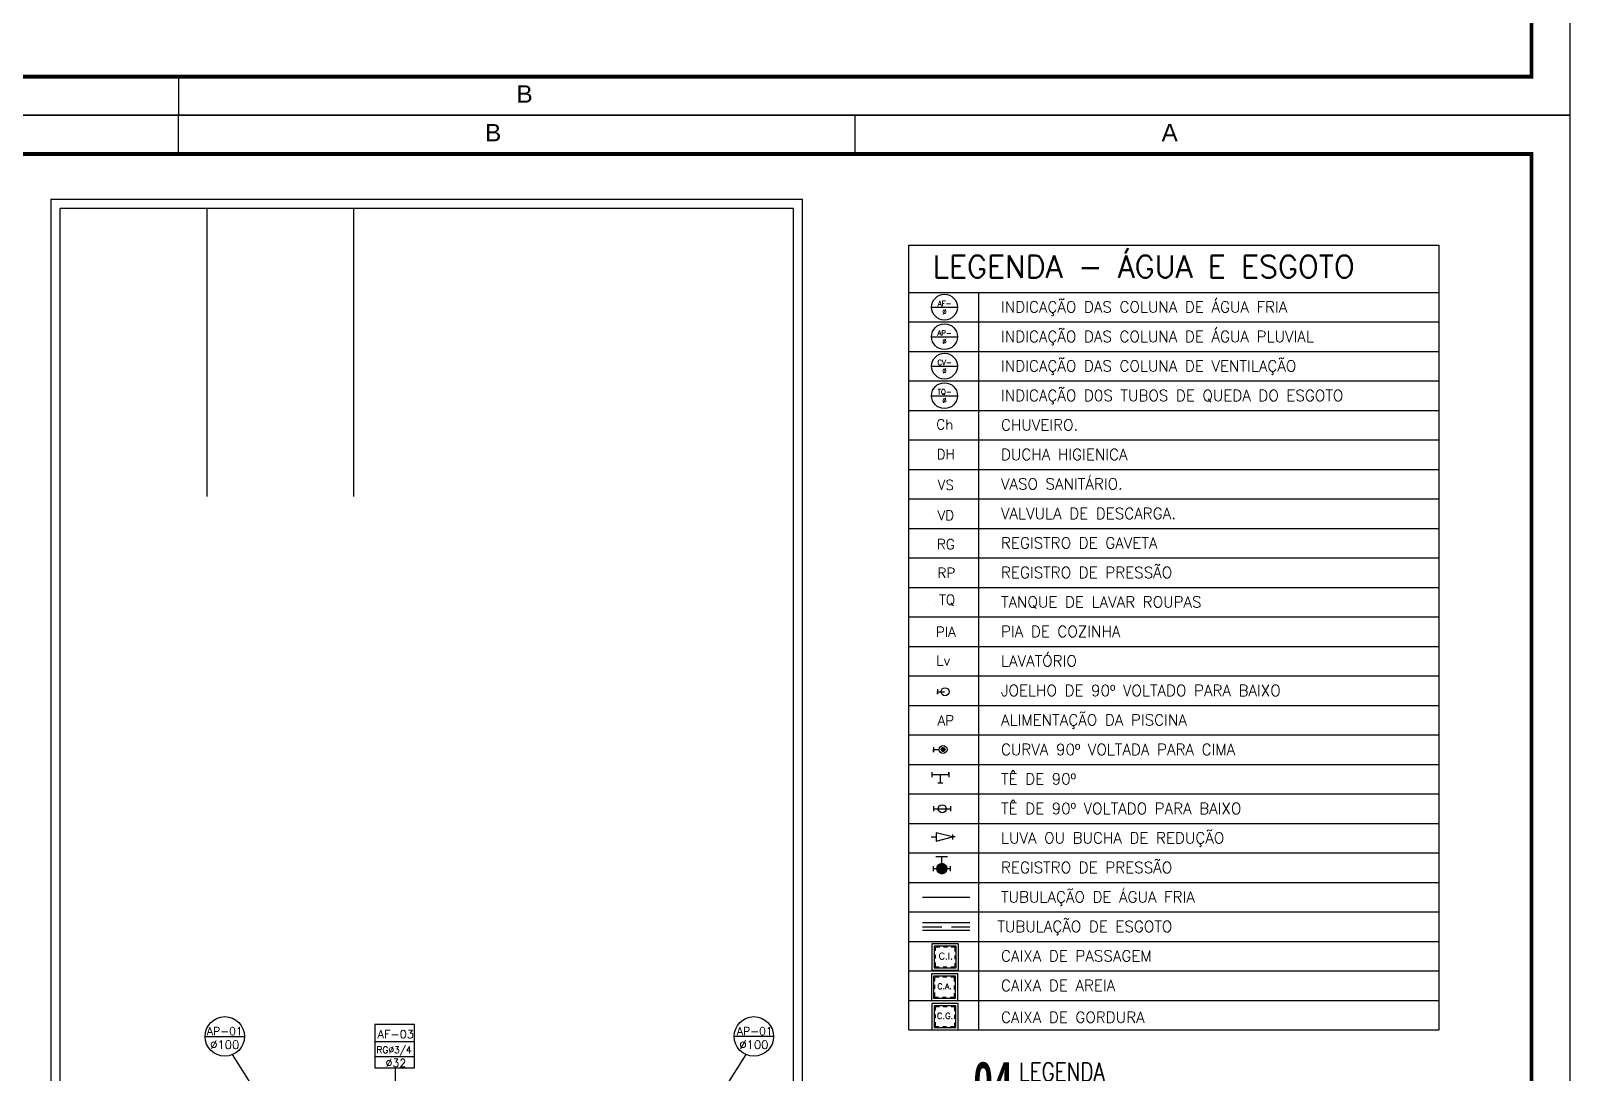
# Model space of a CAD drawing. Header units: millimetres. Extents: x 5512 to 5596, y 903 to 1082.
# Drawn here: x 5556.13 to 5595.95, y 997.34 to 1024.31 of the extents above; entities that cross this region are included whole.
import ezdxf
from ezdxf.enums import TextEntityAlignment as Align

# ---------------------------------------------------------------- set-up
doc = ezdxf.new("R2010")
doc.units = ezdxf.units.MM
doc.linetypes.add('HIDDEN', pattern=[0.375, 0.25, -0.125])
doc.linetypes.add('HIDDENX2', pattern=[0.75, 0.5, -0.25])
for name, color, linetype in [('0-COTAS', 8, 'Continuous'), ('A-PEN-C', 4, 'Continuous'), ('Eixo', 4, 'HIDDENX2'), ('HIDROGRAFIA', 4, 'Continuous'), ("LINHA - PROJETU'S", 1, 'Continuous'), ("PRANCHA - PROJETU'S", 7, 'Continuous'), ('Prumadas_L', 1, 'Continuous'), ('Prumadas_Q', 3, 'Continuous'), ('Prumadas_T', 2, 'Continuous'), ('TUBULAÇÃO_ESGOTO', 5, 'Continuous'), ('TUBULAÇÃO_HIDRÁULICA', 5, 'Continuous'), ('TXT_0', 7, 'Continuous'), ('TXT_1', 2, 'Continuous'), ('TXT_2', 6, 'Continuous')]:
    doc.layers.add(name, color=color, linetype=linetype)
doc.styles.add('ADITIVOCAD', font='ROMANS.shx')
doc.styles.add('ARIAL', font='arial.ttf', dxfattribs={"height": 2})
doc.styles.add('R80', font='simplex.shx', dxfattribs={"height": 12})
doc.styles.add('REG140', font='romans.shx', dxfattribs={"width": 0.8, "height": 0.35})
doc.styles.add('REG80', font='romans.shx', dxfattribs={"width": 0.8, "height": 0.1})
doc.styles.add('ROMANS', font='romans__.ttf', dxfattribs={"height": 0.1})
doc.styles.add('SANSSERIF2', font='sanssb__.ttf', dxfattribs={"width": 0.8})
doc.styles.get("Standard").update_dxf_attribs({"font": 'arial.ttf'})

# ---------------------------------------------------------------- blocks, each defined once
blk = doc.blocks.new('ADFSGASDFG')
at = {"layer": "PRANCHA - PROJETU'S", "color": 1}
for p, q in [((360.678, 107.346), (276.578, 107.346)), ((360.678, 47.946), (360.678, 107.346)), ((276.578, 47.946), (360.678, 47.946))]:
    blk.add_line(p, q, dxfattribs=at)
at = {"layer": "PRANCHA - PROJETU'S", "color": 4, "const_width": 0.1}
blk.add_lwpolyline([(279.078, 106.346), (359.678, 106.346), (359.678, 48.946), (279.078, 48.946)], close=True, dxfattribs=at)
blk = doc.blocks.new('CRBODADOSÇ')
at = {"layer": "PRANCHA - PROJETU'S", "color": 3}
blk.add_line((164.825, 196.917), (165.288, 196.917), dxfattribs=at)
at = {"layer": "PRANCHA - PROJETU'S", "color": 3, "style": 'REG80', "width": 0.8}
for s, p in [('ESCALA', (163.548, 196.799)), ('1', (165.407, 196.799)), (':', (165.829, 196.842))]:
    blk.add_text(s, height=0.27, dxfattribs=at).set_placement(p)
at = {"layer": "PRANCHA - PROJETU'S", "color": 2, "style": 'REG140', "width": 0.8}
for tag, p in [('PROJETO', (163.521, 198.067)), ('DESENHO', (163.516, 197.395))]:
    blk.add_attdef(tag, p, '', height=0.472, dxfattribs=at)
at = {"layer": "PRANCHA - PROJETU'S", "style": 'SANSSERIF2', "width": 0.6}
blk.add_attdef('00', text='', height=1.08, dxfattribs=at).set_placement((162.84, 196.795), align=Align.CENTER)
at = {"layer": "PRANCHA - PROJETU'S", "color": 3, "style": 'REG80', "width": 0.8}
blk.add_attdef('ESCALA', (166.075, 196.813), '', height=0.27, dxfattribs=at)
blk = doc.blocks.new('Adh_Afn')
blk.add_line((-0.25, 0), (0.25, 0))
blk.add_circle((0, 0), 0.25)
at = {"flags": 8}
for tag, p in [('$AF', (0, 0.07)), ('$DIAM', (0, -0.091))]:
    blk.add_attdef(tag, text='', height=0.1, dxfattribs=at).set_placement(p, align=Align.MIDDLE)
blk = doc.blocks.new('ADH_HIUTILIZ1')
blk.add_line((0.12, 0), (0.12, 0))
at = {"flags": 8}
blk.add_attdef('$N', text='', height=0.09, dxfattribs=at).set_placement((0.226, 0.042), align=Align.MIDDLE)
blk = doc.blocks.new('Adh_cx_j90b')
blk.add_lwpolyline([(-0.068, 0.022), (-0.068, -0.022), (-0.068, 0), (-0.006, 0)])
blk.add_circle((0, 0), 0.0359)
blk = doc.blocks.new('Adh_cx_c90c')
h = blk.add_hatch()
h.set_pattern_fill('_U', color=256, scale=0.002, angle=45, style=0, double=1, pattern_type=0)
h.set_pattern_definition([(45, (-6.0733674, -5.0413484), (-0.00141421356, 0.00141421356), []), (135, (-6.0733674, -5.0413484), (-0.00141421356, -0.00141421356), [])])
h.paths.add_polyline_path([(-0.017, 0, 1), (0.017, 0, 1)])
blk.add_lwpolyline([(-0.088, 0.022), (-0.088, -0.023), (-0.088, 0), (-0.036, 0)])
for radius in [0.0359, 0.017]:
    blk.add_circle((0, 0), radius)
blk = doc.blocks.new('Adh_cx_te90')
for p, q in [((-0.075, -0.0225), (-0.075, 0.0225)), ((0.075, 0), (-0.075, 0)), ((0, -0.075), (0, 0)), ((0.075, 0), (0.075, 0.0225)), ((0.075, 0.0225), (0.075, -0.0225)), ((-0.0225, -0.075), (0.0225, -0.075))]:
    blk.add_line(p, q)
blk = doc.blocks.new('Adh_cx_te90b')
for p, q in [((-0.078, 0.0225), (-0.078, -0.0225)), ((-0.078, 0), (0.078, 0)), ((0.078, -0.0225), (0.078, 0.0225))]:
    blk.add_line(p, q)
blk.add_circle((0, 0), 0.0359)
blk = doc.blocks.new('Adh_cx_lvr')
for p, q in [((0, 0), (-0.15, 0.0375)), ((-0.15, 0.0375), (-0.15, -0.0375)), ((-0.15, -0.0375), (0, 0)), ((0, 0.0225), (0, -0.0225)), ((-0.195, 0), (-0.15, 0)), ((0.0225, 0), (0, 0))]:
    blk.add_line(p, q)
blk = doc.blocks.new('Adh_acs_rg')
h = blk.add_hatch()
h.set_pattern_fill('_U', color=256, scale=0.002, angle=45, style=0, double=1)
h.set_pattern_definition([(45, (-7.4131718, -5.1711377), (-0.00141421356, 0.00141421356), []), (135, (-7.4131718, -5.1711377), (-0.00141421356, -0.00141421356), [])])
h.paths.add_polyline_path([(-0.046, 0, 1), (0.046, 0, 1)])
for p, q in [((-0.078, 0.022), (-0.078, -0.022)), ((0.053, 0.108), (-0.053, 0.108)), ((0, 0.046), (0, 0.108)), ((0.078, -0.022), (0.078, 0.022)), ((-0.078, 0), (-0.046, 0)), ((0.046, 0), (0.078, 0))]:
    blk.add_line(p, q)
blk.add_circle((0, 0), 0.046)
blk = doc.blocks.new('Adhs_RefTbl')
at = {"color": 0, "linetype": 'ByBlock', "ltscale": 0.5}
blk.add_line((-0.321, 0), (0.321, 0), dxfattribs=at)
blk = doc.blocks.new('inp_cx')
for p, q in [((40, 40), (-40, 40)), ((-40, 40), (-40, -40)), ((40, -40), (40, 40)), ((-40, -40), (40, -40))]:
    blk.add_line(p, q)
at = {"color": 1, "linetype": 'Continuous', "ltscale": 0.5}
for p, q in [((33, 33), (-33, 33)), ((-33, 33), (-33, -33)), ((33, -33), (33, 33)), ((-33, -33), (33, -33))]:
    blk.add_line(p, q, dxfattribs=at)
at = {"color": 1, "linetype": 'HIDDEN', "ltscale": 0.5}
for p, q in [((30, 30), (-30, 30)), ((-30, 30), (-30, -30)), ((30, -30), (30, 30)), ((-30, -30), (30, -30))]:
    blk.add_line(p, q, dxfattribs=at)
at = {"style": 'R80'}
blk.add_text('C.I.', height=20.59, dxfattribs=at).set_placement((-19.6, -7.5))
blk = doc.blocks.new('_cxgordu')
for p, q in [((40, 40), (-40, 40)), ((-40, 40), (-40, -40)), ((40, -40), (40, 40)), ((-40, -40), (40, -40))]:
    blk.add_line(p, q)
at = {"color": 1, "linetype": 'Continuous', "ltscale": 0.5}
for p, q in [((33, 33), (-33, 33)), ((-33, 33), (-33, -33)), ((33, -33), (33, 33)), ((-33, -33), (33, -33))]:
    blk.add_line(p, q, dxfattribs=at)
at = {"color": 1, "linetype": 'HIDDEN', "ltscale": 0.5}
for p, q in [((30, 30), (-30, 30)), ((-30, 30), (-30, -30)), ((30, -30), (30, 30)), ((-30, -30), (30, -30))]:
    blk.add_line(p, q, dxfattribs=at)
at = {"style": 'R80'}
blk.add_text('C.G.', height=18.48, dxfattribs=at).set_placement((-24.3, -6.9))
blk = doc.blocks.new('_cxareia')
for p, q in [((40, 40), (-40, 40)), ((-40, 40), (-40, -40)), ((40, -40), (40, 40)), ((-40, -40), (40, -40))]:
    blk.add_line(p, q)
at = {"color": 1, "linetype": 'Continuous', "ltscale": 0.5}
for p, q in [((33, 33), (-33, 33)), ((-33, 33), (-33, -33)), ((33, -33), (33, 33)), ((-33, -33), (33, -33))]:
    blk.add_line(p, q, dxfattribs=at)
at = {"color": 1, "linetype": 'HIDDEN', "ltscale": 0.5}
for p, q in [((30, 30), (-30, 30)), ((-30, 30), (-30, -30)), ((30, -30), (30, 30)), ((-30, -30), (30, -30))]:
    blk.add_line(p, q, dxfattribs=at)
at = {"style": 'R80'}
blk.add_text('C.A.', height=17.28, dxfattribs=at).set_placement((-22, -6.1))

msp = doc.modelspace()

# ---------------------------------------------------------------- linework, layer by layer
at = {"layer": '0-COTAS'}
for p, q in [((5556.654, 1019.953), (5556.654, 971.354)), ((5556.654, 1019.953), (5576.094, 1019.953)), ((5576.094, 972.163), (5576.094, 1019.953)), ((5556.897, 976.457), (5556.897, 1019.71)), ((5575.851, 1019.71), (5556.897, 1019.71)), ((5560.687, 1019.71), (5560.687, 1012.258)), ((5564.478, 1019.71), (5564.478, 1012.258)), ((5575.851, 1019.71), (5575.851, 972.406))]:
    msp.add_line(p, q, dxfattribs=at)
at = {"layer": 'A-PEN-C'}
for p, q in [((5560.64, 998.297), (5561.661, 998.297)), ((5575.347, 998.297), (5574.326, 998.297)), ((5562.012, 996.774), (5561.349, 997.826)), ((5573.976, 996.774), (5574.638, 997.826))]:
    msp.add_line(p, q, dxfattribs=at)
for centre in [(5561.151, 998.297), (5574.837, 998.297)]:
    msp.add_circle(centre, 0.511, dxfattribs=at)
at = {"layer": 'Eixo'}
msp.add_line((5579.197, 1001.135), (5580.421, 1001.135), dxfattribs=at)
at = {"layer": "LINHA - PROJETU'S", "color": 1, "const_width": 0.03}
msp.add_lwpolyline([(5577.453, 1022.122), (5577.453, 1021.122)], dxfattribs=at)
at = {"layer": "PRANCHA - PROJETU'S", "color": 1}
for p in [(5559.953, 1023.122), (5559.953, 1021.122)]:
    msp.add_line(p, (5559.953, 1022.122), dxfattribs=at)
msp.add_lwpolyline([(5594.953, 998.872), (5594.953, 1021.122), (5577.453, 1021.122)], dxfattribs=at)
at = {"layer": 'Prumadas_L'}
for p, q in [((5566.056, 998.157), (5565.034, 998.157)), ((5566.056, 997.765), (5565.034, 997.765)), ((5565.567, 996.952), (5565.567, 997.487))]:
    msp.add_line(p, q, dxfattribs=at)
at = {"layer": 'Prumadas_Q'}
for p, q in [((5566.056, 998.609), (5565.034, 998.609)), ((5565.034, 998.609), (5565.034, 997.487)), ((5566.056, 997.487), (5566.056, 998.609)), ((5565.034, 997.487), (5566.056, 997.487))]:
    msp.add_line(p, q, dxfattribs=at)
at = {"layer": 'TUBULAÇÃO_ESGOTO'}
for p, q in [((5580.422, 1001.23), (5579.197, 1001.231)), ((5580.421, 1001.039), (5579.197, 1001.04))]:
    msp.add_line(p, q, dxfattribs=at)
at = {"layer": 'TXT_1'}
for p, q in [((5578.844, 998.464), (5578.844, 1018.76)), ((5578.844, 1018.76), (5592.566, 1018.76)), ((5578.844, 998.464), (5578.844, 1018.76)), ((5592.566, 998.464), (5592.566, 1018.76)), ((5578.844, 1017.54), (5592.566, 1017.54)), ((5580.656, 998.464), (5580.656, 1017.54)), ((5578.844, 1016.777), (5592.566, 1016.777)), ((5578.844, 1016.014), (5592.566, 1016.014)), ((5578.844, 1015.251), (5592.566, 1015.251)), ((5578.844, 1014.488), (5592.566, 1014.488)), ((5578.844, 1013.725), (5592.566, 1013.725)), ((5578.844, 1012.962), (5592.566, 1012.962)), ((5578.844, 1012.199), (5592.566, 1012.199)), ((5578.844, 1011.436), (5592.566, 1011.436)), ((5578.844, 1010.673), (5592.566, 1010.673)), ((5578.844, 1009.91), (5592.566, 1009.91)), ((5578.844, 1009.147), (5592.566, 1009.147)), ((5578.844, 1008.384), (5592.566, 1008.384)), ((5578.844, 1007.621), (5592.566, 1007.621)), ((5578.844, 1006.858), (5592.566, 1006.858)), ((5578.844, 1006.095), (5592.566, 1006.095)), ((5578.844, 1006.095), (5592.566, 1006.095)), ((5578.844, 1005.332), (5592.566, 1005.332)), ((5578.844, 1004.569), (5592.566, 1004.569)), ((5578.844, 1003.806), (5592.566, 1003.806)), ((5578.844, 1003.043), (5592.566, 1003.043)), ((5578.844, 1002.279), (5592.566, 1002.279)), ((5578.844, 1002.279), (5592.566, 1002.279)), ((5578.844, 1001.516), (5592.566, 1001.516)), ((5578.844, 1000.753), (5592.566, 1000.753)), ((5578.844, 999.99), (5592.566, 999.99)), ((5578.844, 999.227), (5592.566, 999.227)), ((5578.844, 998.464), (5592.566, 998.464))]:
    msp.add_line(p, q, dxfattribs=at)

# ---------------------------------------------------------------- block references
at = {"layer": 'HIDROGRAFIA', "xscale": 0.008583775200052799, "yscale": 0.008583775199185364, "zscale": 0.008583775199171485}
for name, p in [('inp_cx', (5579.787, 1000.35)), ('_cxareia', (5579.771, 999.571)), ('_cxgordu', (5579.78, 998.808))]:
    msp.add_blockref(name, p, dxfattribs=at)
at = {"layer": "PRANCHA - PROJETU'S", "color": 1}
for p in [(5235.275, 974.176), (5235.275, 914.776)]:
    msp.add_blockref('ADFSGASDFG', p, dxfattribs=at)
at = {"layer": "PRANCHA - PROJETU'S"}
msp.add_blockref('CRBODADOSÇ', (5418.181, 799.75), dxfattribs=at).add_auto_attribs({'ESCALA': 'SEM ESCALA', 'DESENHO': 'LEGENDA', '00': '04'})
at = {"layer": 'TUBULAÇÃO_HIDRÁULICA', "xscale": 1.907505599815886, "yscale": 1.907505599815886, "zscale": 1.907505599815886}
msp.add_blockref('Adhs_RefTbl', (5579.809, 1001.898), dxfattribs=at)
at = {"layer": 'TXT_1'}
ref = msp.add_blockref('Adh_Afn', (5579.769, 1017.158), dxfattribs=dict(at, xscale=1.335253919870773, yscale=1.335253919870773, zscale=1.33525391987112))
ref.add_attrib('$AF', 'AF-', dxfattribs={"layer": '0', "height": 0.1335, "style": 'ADITIVOCAD', "flags": 8}).set_placement((5579.769, 1017.252), align=Align.MIDDLE)
ref.add_attrib('$DIAM', '%%C', dxfattribs={"layer": '0', "height": 0.1335, "style": 'ADITIVOCAD', "flags": 8}).set_placement((5579.769, 1017.037), align=Align.MIDDLE)
ref = msp.add_blockref('Adh_Afn', (5579.769, 1016.395), dxfattribs=dict(at, xscale=1.335253919870773, yscale=1.335253919870773, zscale=1.33525391987112))
ref.add_attrib('$AF', 'AP-', dxfattribs={"layer": '0', "height": 0.1335, "style": 'ADITIVOCAD', "flags": 8}).set_placement((5579.769, 1016.489), align=Align.MIDDLE)
ref.add_attrib('$DIAM', '%%C', dxfattribs={"layer": '0', "height": 0.1335, "style": 'ADITIVOCAD', "flags": 8}).set_placement((5579.769, 1016.274), align=Align.MIDDLE)
ref = msp.add_blockref('Adh_Afn', (5579.769, 1015.632), dxfattribs=dict(at, xscale=1.335253919870773, yscale=1.335253919870773, zscale=1.33525391987112))
ref.add_attrib('$AF', 'CV-', dxfattribs={"layer": '0', "height": 0.1335, "style": 'ADITIVOCAD', "flags": 8}).set_placement((5579.769, 1015.726), align=Align.MIDDLE)
ref.add_attrib('$DIAM', '%%C', dxfattribs={"layer": '0', "height": 0.1335, "style": 'ADITIVOCAD', "flags": 8}).set_placement((5579.769, 1015.511), align=Align.MIDDLE)
ref = msp.add_blockref('Adh_Afn', (5579.769, 1014.869), dxfattribs=dict(at, xscale=1.335253919870773, yscale=1.335253919870773, zscale=1.33525391987112))
ref.add_attrib('$AF', 'TQ-', dxfattribs={"layer": '0', "height": 0.1335, "style": 'ADITIVOCAD', "flags": 8}).set_placement((5579.769, 1014.963), align=Align.MIDDLE)
ref.add_attrib('$DIAM', '%%C', dxfattribs={"layer": '0', "height": 0.1335, "style": 'ADITIVOCAD', "flags": 8}).set_placement((5579.769, 1014.748), align=Align.MIDDLE)
ref = msp.add_blockref('ADH_HIUTILIZ1', (5579.129, 1014.003), dxfattribs=dict(at, xscale=2.861258399723829, yscale=2.861258399723829, zscale=2.861258399723829))
ref.add_attrib('$N', 'Ch', dxfattribs={"layer": '0', "height": 0.2575, "style": 'ADITIVOCAD', "flags": 8}).set_placement((5579.777, 1014.124), align=Align.MIDDLE)
ref = msp.add_blockref('ADH_HIUTILIZ1', (5579.155, 1013.235), dxfattribs=dict(at, xscale=2.861258399723829, yscale=2.861258399723829, zscale=2.861258399723829))
ref.add_attrib('$N', 'DH', dxfattribs={"layer": '0', "height": 0.2575, "style": 'ADITIVOCAD', "flags": 8}).set_placement((5579.802, 1013.356), align=Align.MIDDLE)
ref = msp.add_blockref('ADH_HIUTILIZ1', (5579.155, 1012.439), dxfattribs=dict(at, xscale=2.861258399723829, yscale=2.861258399723829, zscale=2.861258399723829))
ref.add_attrib('$N', 'VS', dxfattribs={"layer": '0', "height": 0.2575, "style": 'ADITIVOCAD', "flags": 8}).set_placement((5579.802, 1012.56), align=Align.MIDDLE)
ref = msp.add_blockref('ADH_HIUTILIZ1', (5579.155, 1011.654), dxfattribs=dict(at, xscale=2.861258399723829, yscale=2.861258399723829, zscale=2.861258399723829))
ref.add_attrib('$N', 'VD', dxfattribs={"layer": '0', "height": 0.2575, "style": 'ADITIVOCAD', "flags": 8}).set_placement((5579.802, 1011.774), align=Align.MIDDLE)
ref = msp.add_blockref('ADH_HIUTILIZ1', (5579.155, 1010.907), dxfattribs=dict(at, xscale=2.861258399723829, yscale=2.861258399723829, zscale=2.861258399723829))
ref.add_attrib('$N', 'RG', dxfattribs={"layer": '0', "height": 0.2575, "style": 'ADITIVOCAD', "flags": 8}).set_placement((5579.802, 1011.027), align=Align.MIDDLE)
ref = msp.add_blockref('ADH_HIUTILIZ1', (5579.17, 1010.163), dxfattribs=dict(at, xscale=2.861258399723829, yscale=2.861258399723829, zscale=2.861258399723829))
ref.add_attrib('$N', 'RP', dxfattribs={"layer": '0', "height": 0.2575, "style": 'ADITIVOCAD', "flags": 8}).set_placement((5579.817, 1010.284), align=Align.MIDDLE)
ref = msp.add_blockref('ADH_HIUTILIZ1', (5579.188, 1009.456), dxfattribs=dict(at, xscale=2.861258399723829, yscale=2.861258399723829, zscale=2.861258399723829))
ref.add_attrib('$N', 'TQ', dxfattribs={"layer": '0', "height": 0.2575, "style": 'ADITIVOCAD', "flags": 8}).set_placement((5579.835, 1009.577), align=Align.MIDDLE)
ref = msp.add_blockref('ADH_HIUTILIZ1', (5579.155, 1008.637), dxfattribs=dict(at, xscale=2.861258399723829, yscale=2.861258399723829, zscale=2.861258399723829))
ref.add_attrib('$N', 'PIA', dxfattribs={"layer": '0', "height": 0.2575, "style": 'ADITIVOCAD', "flags": 8}).set_placement((5579.802, 1008.758), align=Align.MIDDLE)
ref = msp.add_blockref('ADH_HIUTILIZ1', (5579.09, 1007.9), dxfattribs=dict(at, xscale=2.861258399723829, yscale=2.861258399723829, zscale=2.861258399723829))
ref.add_attrib('$N', 'Lv', dxfattribs={"layer": '0', "height": 0.2575, "style": 'ADITIVOCAD', "flags": 8}).set_placement((5579.737, 1008.021), align=Align.MIDDLE)
at = {"layer": 'TXT_1', "xscale": 2.861258399723829, "yscale": 2.861258399723829, "zscale": 2.861258399723829}
for name, p in [('Adh_cx_j90b', (5579.782, 1007.212)), ('Adh_cx_c90c', (5579.731, 1005.718)), ('Adh_cx_te90', (5579.664, 1005.066)), ('Adh_cx_te90b', (5579.709, 1004.184)), ('Adh_cx_lvr', (5579.978, 1003.457)), ('Adh_acs_rg', (5579.698, 1002.636))]:
    msp.add_blockref(name, p, dxfattribs=at)
at = {"layer": 'TXT_1'}
ref = msp.add_blockref('ADH_HIUTILIZ1', (5579.155, 1006.348), dxfattribs=dict(at, xscale=2.861258399723829, yscale=2.861258399723829, zscale=2.861258399723829))
ref.add_attrib('$N', 'AP', dxfattribs={"layer": '0', "height": 0.2575, "style": 'ADITIVOCAD', "flags": 8}).set_placement((5579.802, 1006.469), align=Align.MIDDLE)

# ---------------------------------------------------------------- texts
at = {"layer": 'A-PEN-C', "style": 'ROMANS'}
for s, height, p in [('AP-01', 0.2059, (5561.151, 998.329)), ('AP-01', 0.2059, (5574.861, 998.329)), ('%%C100', 0.2194, (5561.149, 997.972)), ('%%C100', 0.2194, (5574.838, 997.972))]:
    msp.add_text(s, height=height, dxfattribs=at).set_placement(p, align=Align.CENTER)
at = {"layer": "PRANCHA - PROJETU'S", "color": 50, "linetype": 'Continuous', "style": 'ARIAL'}
for s, p in [('B', (5568.906, 1022.672)), ('B', (5568.093, 1021.672)), ('A', (5585.593, 1021.672))]:
    msp.add_text(s, height=0.45, dxfattribs=at).set_placement(p, align=Align.MIDDLE)
at = {"layer": 'Prumadas_T', "style": 'ROMANS'}
for s, height, p in [('AF-03', 0.2143, (5565.573, 998.247)), ('RG%%C3/4', 0.1715, (5565.529, 997.864)), ('%%C32', 0.2075, (5565.578, 997.506))]:
    msp.add_text(s, height=height, rotation=360, dxfattribs=at).set_placement(p, align=Align.CENTER)
at = {"layer": 'TXT_0', "style": 'ADITIVOCAD'}
for s, height, p in [('INDICAÇÃO DAS COLUNA DE ÁGUA FRIA', 0.28613, (5581.229, 1017.02)), ('INDICAÇÃO DAS COLUNA DE ÁGUA PLUVIAL', 0.28613, (5581.229, 1016.257)), ('INDICAÇÃO DAS COLUNA DE VENTILAÇÃO', 0.28613, (5581.229, 1015.494)), ('INDICAÇÃO D0S TUBOS DE QUEDA DO ESGOTO', 0.28613, (5581.229, 1014.731)), ('CHUVEIRO.', 0.2861, (5581.229, 1013.968)), ('DUCHA HIGIENICA', 0.28613, (5581.229, 1013.205)), ('VASO SANITÁRIO.', 0.28613, (5581.229, 1012.442)), ('VALVULA DE DESCARGA.', 0.28613, (5581.229, 1011.679)), ('REGISTRO DE GAVETA', 0.28613, (5581.229, 1010.916)), ('REGISTRO DE PRESSÃO', 0.28613, (5581.229, 1010.153)), ('TANQUE DE LAVAR ROUPAS', 0.28613, (5581.229, 1009.39)), ('PIA DE COZINHA', 0.28613, (5581.229, 1008.627)), ('LAVATÓRIO', 0.2861, (5581.229, 1007.864)), ('JOELHO DE 90º VOLTADO PARA BAIXO', 0.28613, (5581.229, 1007.101)), ('ALIMENTAÇÃO DA PISCINA', 0.28613, (5581.229, 1006.338)), ('CURVA 90º VOLTADA PARA CIMA', 0.28613, (5581.229, 1005.575)), ('TÊ DE 90º', 0.2861, (5581.229, 1004.812)), ('TÊ DE 90º VOLTADO PARA BAIXO', 0.28613, (5581.229, 1004.049)), ('LUVA OU BUCHA DE REDUÇÃO', 0.28613, (5581.229, 1003.286)), ('REGISTRO DE PRESSÃO', 0.28613, (5581.229, 1002.523)), ('TUBULAÇÃO DE ÁGUA FRIA', 0.28613, (5581.229, 1001.76)), ('TUBULAÇÃO DE ESGOTO', 0.28613, (5581.135, 1000.997)), ('CAIXA DE PASSAGEM', 0.28613, (5581.229, 1000.234)), ('CAIXA DE AREIA', 0.28613, (5581.229, 999.471)), ('CAIXA DE GORDURA', 0.28613, (5581.229, 998.648))]:
    msp.add_text(s, height=height, dxfattribs=at).set_placement(p)
at = {"layer": 'TXT_2', "style": 'ADITIVOCAD'}
msp.add_text('LEGENDA - ÁGUA E ESGOTO', height=0.57225, dxfattribs=at).set_placement((5579.467, 1017.921))

doc.saveas('drawing.dxf')
